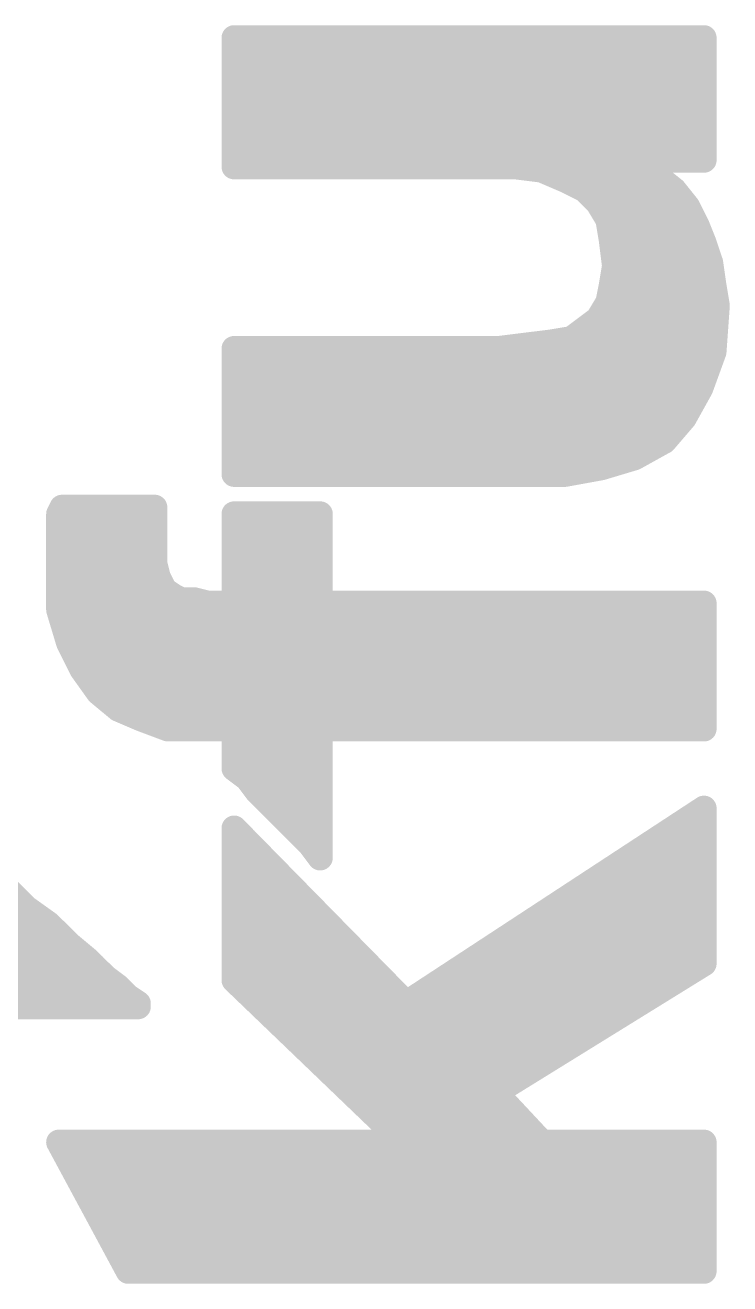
# Model space of a CAD drawing. Extents: x -24 to 83, y -23 to 53.
# Drawn here: x 53.905 to 56.034, y 17.325 to 21.131 of the extents above; entities that cross this region are included whole.
import ezdxf

# ---------------------------------------------------------------- set-up
doc = ezdxf.new("R2010")
doc.units = 0
doc.layers.add('21', color=41, linetype='CONTINUOUS')

msp = doc.modelspace()

# ---------------------------------------------------------------- linework, layer by layer
at = {"layer": '21', "const_width": 0.0762}
for points in [[(54.536, 20.703), (54.536, 21.093)], [(54.536, 21.093), (55.776, 21.093)], [(55.776, 21.093), (55.956, 21.093)], [(55.956, 21.093), (55.956, 20.723)], [(54.536, 21.0312), (55.956, 21.0312)], [(54.536, 20.955), (55.956, 20.955)], [(54.536, 20.8788), (55.956, 20.8788)], [(54.536, 20.8026), (55.956, 20.8026)], [(54.536, 20.7264), (55.956, 20.7264)], [(55.956, 20.723), (55.756, 20.723)], [(55.756, 20.723), (55.756, 20.713)], [(55.756, 20.713), (55.816, 20.673)], [(55.386, 20.703), (54.536, 20.703)], [(55.466, 20.693), (55.386, 20.703)], [(55.536, 20.663), (55.466, 20.693)], [(55.816, 20.673), (55.866, 20.633)], [(55.596, 20.633), (55.536, 20.663)], [(55.5616, 20.6502), (55.8445, 20.6502)], [(55.636, 20.593), (55.596, 20.633)], [(55.866, 20.633), (55.906, 20.583)], [(55.666, 20.543), (55.636, 20.593)], [(55.6474, 20.574), (55.9105, 20.574)], [(55.906, 20.583), (55.936, 20.523)], [(55.676, 20.483), (55.666, 20.543)], [(55.936, 20.523), (55.956, 20.473)], [(55.6735, 20.4978), (55.9461, 20.4978)], [(55.686, 20.403), (55.676, 20.483)], [(55.956, 20.473), (55.976, 20.413)], [(55.676, 20.343), (55.686, 20.403)], [(55.6837, 20.4216), (55.9731, 20.4216)], [(55.976, 20.413), (55.986, 20.343)], [(55.666, 20.293), (55.676, 20.343)], [(55.6764, 20.3454), (55.9857, 20.3454)], [(55.986, 20.343), (55.996, 20.283)], [(55.636, 20.243), (55.666, 20.293)], [(55.6517, 20.2692), (55.995, 20.2692)], [(55.996, 20.283), (55.986, 20.143)], [(55.556, 20.183), (55.596, 20.213)], [(55.596, 20.213), (55.636, 20.243)], [(55.496, 20.173), (55.556, 20.183)], [(55.5693, 20.193), (55.9896, 20.193)], [(54.536, 19.773), (54.536, 20.153)], [(54.536, 20.153), (55.336, 20.153)], [(55.336, 20.153), (55.416, 20.163)], [(55.416, 20.163), (55.496, 20.173)], [(55.986, 20.143), (55.946, 20.033)], [(54.536, 20.1168), (55.9765, 20.1168)], [(54.536, 20.0406), (55.9488, 20.0406)], [(55.946, 20.033), (55.896, 19.943)], [(54.536, 19.9644), (55.9079, 19.9644)], [(55.896, 19.943), (55.836, 19.873)], [(54.536, 19.8882), (55.849, 19.8882)], [(55.836, 19.873), (55.746, 19.823)], [(54.536, 19.812), (55.7093, 19.812)], [(55.646, 19.793), (55.536, 19.773)], [(55.746, 19.823), (55.646, 19.793)], [(55.536, 19.773), (54.536, 19.773)], [(54.006, 19.653), (54.016, 19.673)], [(54.006, 19.363), (54.006, 19.653)], [(54.0093, 19.6596), (54.296, 19.6596)], [(54.016, 19.673), (54.296, 19.673)], [(54.296, 19.673), (54.296, 19.503)], [(54.536, 19.383), (54.536, 19.653)], [(54.536, 19.653), (54.796, 19.653)], [(54.796, 19.653), (54.796, 19.383)], [(54.006, 19.5834), (54.296, 19.5834)], [(54.536, 19.5834), (54.796, 19.5834)], [(54.006, 19.5072), (54.296, 19.5072)], [(54.296, 19.503), (54.306, 19.463)], [(54.536, 19.5072), (54.796, 19.5072)], [(54.306, 19.463), (54.316, 19.443)], [(54.006, 19.431), (54.322, 19.431)], [(54.316, 19.443), (54.326, 19.423)], [(54.326, 19.423), (54.356, 19.403)], [(54.536, 19.431), (54.796, 19.431)], [(54.356, 19.403), (54.376, 19.393)], [(54.376, 19.393), (54.416, 19.393)], [(54.416, 19.393), (54.456, 19.383)], [(54.456, 19.383), (54.536, 19.383)], [(54.796, 19.383), (55.956, 19.383)], [(55.956, 19.383), (55.956, 19.003)], [(54.036, 19.263), (54.006, 19.363)], [(54.0085, 19.3548), (55.956, 19.3548)], [(54.0313, 19.2786), (55.956, 19.2786)], [(54.076, 19.183), (54.036, 19.263)], [(54.0663, 19.2024), (55.956, 19.2024)], [(54.126, 19.113), (54.076, 19.183)], [(54.1166, 19.1262), (55.956, 19.1262)], [(54.186, 19.063), (54.126, 19.113)], [(54.256, 19.033), (54.186, 19.063)], [(54.2163, 19.05), (55.956, 19.05)], [(54.336, 19.003), (54.256, 19.033)], [(54.536, 19.003), (54.336, 19.003)], [(54.536, 18.883), (54.536, 19.003)], [(54.796, 19.003), (54.796, 18.613)], [(54.946, 19.003), (54.796, 19.003)], [(55.956, 19.003), (54.946, 19.003)], [(54.536, 18.9738), (54.796, 18.9738)], [(54.536, 18.8976), (54.796, 18.8976)], [(54.576, 18.853), (54.536, 18.883)], [(54.606, 18.813), (54.576, 18.853)], [(54.5997, 18.8214), (54.796, 18.8214)], [(54.636, 18.783), (54.606, 18.813)], [(54.666, 18.753), (54.636, 18.783)], [(54.706, 18.713), (54.666, 18.753)], [(54.6738, 18.7452), (54.796, 18.7452)], [(55.056, 18.173), (55.956, 18.763)], [(55.9288, 18.7452), (55.956, 18.7452)], [(55.956, 18.763), (55.956, 18.293)], [(54.536, 18.243), (54.536, 18.703)], [(54.536, 18.703), (55.056, 18.173)], [(54.736, 18.683), (54.706, 18.713)], [(54.536, 18.669), (54.5694, 18.669)], [(54.766, 18.653), (54.736, 18.683)], [(54.75, 18.669), (54.796, 18.669)], [(54.796, 18.613), (54.766, 18.653)], [(55.8126, 18.669), (55.956, 18.669)], [(54.536, 18.5928), (54.6441, 18.5928)], [(55.6964, 18.5928), (55.956, 18.5928)], [(53.906, 18.463), (53.836, 18.533)], [(54.536, 18.5166), (54.7189, 18.5166)], [(55.5801, 18.5166), (55.956, 18.5166)], [(53.976, 18.413), (53.906, 18.463)], [(52.521, 18.4404), (53.9376, 18.4404)], [(54.536, 18.4404), (54.7936, 18.4404)], [(55.4639, 18.4404), (55.956, 18.4404)], [(54.036, 18.353), (53.976, 18.413)], [(52.5515, 18.3642), (54.0248, 18.3642)], [(54.096, 18.303), (54.036, 18.353)], [(54.536, 18.3642), (54.8684, 18.3642)], [(55.3477, 18.3642), (55.956, 18.3642)], [(52.601, 18.288), (54.111, 18.288)], [(54.146, 18.253), (54.096, 18.303)], [(54.536, 18.288), (54.9432, 18.288)], [(55.2314, 18.288), (55.9479, 18.288)], [(55.956, 18.293), (55.326, 17.903)], [(54.186, 18.223), (54.146, 18.253)], [(55.046, 17.753), (54.536, 18.243)], [(52.7084, 18.2118), (54.1972, 18.2118)], [(54.216, 18.193), (54.186, 18.223)], [(54.5685, 18.2118), (55.0179, 18.2118)], [(55.1152, 18.2118), (55.8248, 18.2118)], [(52.966, 18.163), (54.246, 18.163)], [(54.246, 18.173), (54.216, 18.193)], [(54.246, 18.163), (54.246, 18.173)], [(54.6478, 18.1356), (55.7017, 18.1356)], [(54.7271, 18.0594), (55.5786, 18.0594)], [(54.8064, 17.9832), (55.4556, 17.9832)], [(54.8857, 17.907), (55.3325, 17.907)], [(55.326, 17.903), (55.466, 17.753)], [(54.965, 17.8308), (55.3934, 17.8308)], [(54.216, 17.363), (54.006, 17.753)], [(54.006, 17.753), (55.046, 17.753)], [(55.0443, 17.7546), (55.4645, 17.7546)], [(55.466, 17.753), (55.956, 17.753)], [(55.956, 17.753), (55.956, 17.363)], [(54.0462, 17.6784), (55.956, 17.6784)], [(54.0872, 17.6022), (55.956, 17.6022)], [(54.1282, 17.526), (55.956, 17.526)], [(54.1693, 17.4498), (55.956, 17.4498)], [(54.2103, 17.3736), (55.956, 17.3736)], [(55.956, 17.363), (54.216, 17.363)]]:
    msp.add_lwpolyline(points, dxfattribs=at)
at = {"layer": '21', "const_width": 0.0381}
for points in [[(54.536, 21.112, 1), (54.536, 21.0739)], [(54.5551, 21.093, 1), (54.517, 21.093)], [(55.776, 21.112, 1), (55.776, 21.0739)], [(55.776, 21.0739, 1), (55.776, 21.112)], [(55.9751, 21.093, 1), (55.937, 21.093)], [(55.956, 21.0739, 1), (55.956, 21.112)], [(54.536, 21.0503, 1), (54.536, 21.0122)], [(55.956, 21.0122, 1), (55.956, 21.0503)], [(54.536, 20.9741, 1), (54.536, 20.936)], [(55.956, 20.936, 1), (55.956, 20.9741)], [(54.536, 20.8979, 1), (54.536, 20.8598)], [(55.956, 20.8598, 1), (55.956, 20.8979)], [(54.536, 20.8217, 1), (54.536, 20.7836)], [(55.956, 20.7836, 1), (55.956, 20.8217)], [(54.536, 20.7455, 1), (54.536, 20.7074)], [(55.7666, 20.7289, 1), (55.7454, 20.6971)], [(55.756, 20.7421, 1), (55.756, 20.704)], [(55.7751, 20.723, 1), (55.737, 20.723)], [(55.956, 20.7074, 1), (55.956, 20.7455)], [(55.956, 20.704, 1), (55.956, 20.7421)], [(54.536, 20.722, 1), (54.536, 20.6839)], [(54.517, 20.703, 1), (54.5551, 20.703)], [(55.3884, 20.7219, 1), (55.3836, 20.6841)], [(55.386, 20.6839, 1), (55.386, 20.722)], [(55.4735, 20.7105, 1), (55.4585, 20.6755)], [(55.4636, 20.6741, 1), (55.4684, 20.7119)], [(55.737, 20.713, 1), (55.7751, 20.713)], [(55.8279, 20.6879, 1), (55.8041, 20.6581)], [(55.8054, 20.6571, 1), (55.8266, 20.6889)], [(55.937, 20.723, 1), (55.9751, 20.723)], [(55.5445, 20.68, 1), (55.5275, 20.646)], [(55.5285, 20.6455, 1), (55.5435, 20.6805)], [(55.5616, 20.6693, 1), (55.5616, 20.6312)], [(55.6095, 20.6465, 1), (55.5825, 20.6195)], [(55.5875, 20.616, 1), (55.6045, 20.65)], [(55.8445, 20.6312, 1), (55.8445, 20.6693)], [(55.8809, 20.6449, 1), (55.8511, 20.6211)], [(55.6523, 20.6028, 1), (55.6197, 20.5832)], [(55.8541, 20.6181, 1), (55.8779, 20.6479)], [(55.6225, 20.5795, 1), (55.6495, 20.6065)], [(55.6474, 20.5931, 1), (55.6474, 20.555)], [(55.923, 20.5915, 1), (55.889, 20.5745)], [(55.8911, 20.5711, 1), (55.9209, 20.5949)], [(55.9105, 20.555, 1), (55.9105, 20.5931)], [(55.6848, 20.5461, 1), (55.6472, 20.5399)], [(55.6497, 20.5332, 1), (55.6823, 20.5528)], [(55.9537, 20.5301, 1), (55.9183, 20.5159)], [(55.6735, 20.5169, 1), (55.6735, 20.4788)], [(55.6949, 20.4854, 1), (55.6571, 20.4806)], [(55.919, 20.5145, 1), (55.953, 20.5315)], [(55.9461, 20.4788, 1), (55.9461, 20.5169)], [(55.6572, 20.4799, 1), (55.6948, 20.4861)], [(55.9741, 20.479, 1), (55.9379, 20.467)], [(55.9383, 20.4659, 1), (55.9737, 20.4801)], [(55.6837, 20.4407, 1), (55.6837, 20.4026)], [(55.7048, 20.3999, 1), (55.6672, 20.4061)], [(55.9949, 20.4157, 1), (55.9571, 20.4103)], [(55.9731, 20.4026, 1), (55.9731, 20.4407)], [(55.6671, 20.4006, 1), (55.7049, 20.4054)], [(55.9579, 20.407, 1), (55.9941, 20.419)], [(55.6572, 20.3461, 1), (55.6948, 20.3399)], [(55.6947, 20.3393, 1), (55.6573, 20.3467)], [(55.6764, 20.3645, 1), (55.6764, 20.3264)], [(56.0048, 20.3461, 1), (55.9672, 20.3399)], [(55.9671, 20.3403, 1), (56.0049, 20.3457)], [(55.9857, 20.3264, 1), (55.9857, 20.3645)], [(55.6823, 20.2832, 1), (55.6497, 20.3028)], [(55.6517, 20.2883, 1), (55.6517, 20.2502)], [(55.6473, 20.2967, 1), (55.6847, 20.2893)], [(56.015, 20.2816, 1), (55.977, 20.2844)], [(55.9772, 20.2799, 1), (56.0148, 20.2861)], [(55.995, 20.2502, 1), (55.995, 20.2883)], [(55.6074, 20.1978, 1), (55.5846, 20.2282)], [(55.6197, 20.2528, 1), (55.6523, 20.2332)], [(55.6474, 20.2278, 1), (55.6246, 20.2582)], [(55.5446, 20.1982, 1), (55.5674, 20.1678)], [(55.5693, 20.2121, 1), (55.5693, 20.174)], [(55.5591, 20.1642, 1), (55.5529, 20.2018)], [(55.5846, 20.2282, 1), (55.6074, 20.1978)], [(55.9896, 20.174, 1), (55.9896, 20.2121)], [(54.536, 20.1721, 1), (54.536, 20.134)], [(54.5551, 20.153, 1), (54.517, 20.153)], [(55.3336, 20.1719, 1), (55.3384, 20.1341)], [(55.336, 20.134, 1), (55.336, 20.1721)], [(55.4136, 20.1819, 1), (55.4184, 20.1441)], [(55.4184, 20.1441, 1), (55.4136, 20.1819)], [(55.4929, 20.1918, 1), (55.4991, 20.1542)], [(55.4984, 20.1541, 1), (55.4936, 20.1919)], [(56.0039, 20.1365, 1), (55.9681, 20.1495)], [(54.536, 20.1359, 1), (54.536, 20.0978)], [(55.967, 20.1444, 1), (56.005, 20.1416)], [(55.9765, 20.0978, 1), (55.9765, 20.1359)], [(54.536, 20.0597, 1), (54.536, 20.0216)], [(55.9627, 20.0237, 1), (55.9293, 20.0423)], [(55.9488, 20.0216, 1), (55.9488, 20.0597)], [(55.9281, 20.0395, 1), (55.9639, 20.0265)], [(54.536, 19.9835, 1), (54.536, 19.9454)], [(55.9079, 19.9454, 1), (55.9079, 19.9835)], [(55.8793, 19.9523, 1), (55.9127, 19.9337)], [(55.9105, 19.9306, 1), (55.8815, 19.9554)], [(54.536, 19.9073, 1), (54.536, 19.8692)], [(55.8453, 19.8563, 1), (55.8267, 19.8897)], [(55.849, 19.8692, 1), (55.849, 19.9073)], [(55.8215, 19.8854, 1), (55.8505, 19.8606)], [(54.536, 19.8311, 1), (54.536, 19.793)], [(55.6494, 19.7743, 1), (55.6426, 19.8117)], [(55.7093, 19.793, 1), (55.7093, 19.8311)], [(55.7367, 19.8397, 1), (55.7553, 19.8063)], [(55.7515, 19.8048, 1), (55.7405, 19.8412)], [(54.536, 19.792, 1), (54.536, 19.7539)], [(55.5326, 19.7917, 1), (55.5394, 19.7543)], [(55.536, 19.7539, 1), (55.536, 19.792)], [(55.6405, 19.8112, 1), (55.6515, 19.7748)], [(54.517, 19.773, 1), (54.5551, 19.773)], [(53.989, 19.6615, 1), (54.023, 19.6445)], [(54.0251, 19.653, 1), (53.987, 19.653)], [(54.0093, 19.6787, 1), (54.0093, 19.6406)], [(54.016, 19.6921, 1), (54.016, 19.654)], [(54.033, 19.6645, 1), (53.999, 19.6815)], [(54.315, 19.673, 1), (54.2769, 19.673)], [(54.296, 19.654, 1), (54.296, 19.6921)], [(54.296, 19.6406, 1), (54.296, 19.6787)], [(54.536, 19.6721, 1), (54.536, 19.634)], [(54.5551, 19.653, 1), (54.517, 19.653)], [(54.815, 19.653, 1), (54.7769, 19.653)], [(54.796, 19.634, 1), (54.796, 19.6721)], [(54.006, 19.6025, 1), (54.006, 19.5644)], [(54.296, 19.5644, 1), (54.296, 19.6025)], [(54.536, 19.6025, 1), (54.536, 19.5644)], [(54.796, 19.5644, 1), (54.796, 19.6025)], [(54.006, 19.5263, 1), (54.006, 19.4882)], [(54.3145, 19.5076, 1), (54.2775, 19.4984)], [(54.296, 19.4882, 1), (54.296, 19.5263)], [(54.536, 19.5263, 1), (54.536, 19.4882)], [(54.796, 19.4882, 1), (54.796, 19.5263)], [(54.2769, 19.503, 1), (54.315, 19.503)], [(54.323, 19.4715, 1), (54.289, 19.4545)], [(54.006, 19.4501, 1), (54.006, 19.412)], [(54.2875, 19.4584, 1), (54.3245, 19.4676)], [(54.333, 19.4515, 1), (54.299, 19.4345)], [(54.299, 19.4345, 1), (54.333, 19.4515)], [(54.3366, 19.4389, 1), (54.3154, 19.4071)], [(54.309, 19.4145, 1), (54.343, 19.4315)], [(54.322, 19.412, 1), (54.322, 19.4501)], [(54.536, 19.4501, 1), (54.536, 19.412)], [(54.796, 19.412, 1), (54.796, 19.4501)], [(54.3645, 19.42, 1), (54.3475, 19.386)], [(54.3454, 19.3871, 1), (54.3666, 19.4189)], [(54.376, 19.4121, 1), (54.376, 19.374)], [(54.3675, 19.376, 1), (54.3845, 19.41)], [(54.4206, 19.4115, 1), (54.4114, 19.3745)], [(54.416, 19.374, 1), (54.416, 19.4121)], [(54.456, 19.4021, 1), (54.456, 19.364)], [(54.4514, 19.3645, 1), (54.4606, 19.4015)], [(54.536, 19.364, 1), (54.536, 19.4021)], [(54.796, 19.4021, 1), (54.796, 19.364)], [(55.9751, 19.383, 1), (55.937, 19.383)], [(55.956, 19.364, 1), (55.956, 19.4021)], [(54.0242, 19.3685, 1), (53.9878, 19.3575)], [(53.987, 19.363, 1), (54.0251, 19.363)], [(54.0085, 19.3739, 1), (54.0085, 19.3358)], [(54.517, 19.383, 1), (54.5551, 19.383)], [(54.7769, 19.383, 1), (54.815, 19.383)], [(55.956, 19.3358, 1), (55.956, 19.3739)], [(54.0313, 19.2977, 1), (54.0313, 19.2596)], [(54.053, 19.2715, 1), (54.019, 19.2545)], [(55.956, 19.2596, 1), (55.956, 19.2977)], [(54.0178, 19.2575, 1), (54.0542, 19.2685)], [(54.0663, 19.2215, 1), (54.0663, 19.1834)], [(55.956, 19.1834, 1), (55.956, 19.2215)], [(54.0915, 19.1941, 1), (54.0605, 19.1719)], [(54.059, 19.1745, 1), (54.093, 19.1915)], [(54.1166, 19.1453, 1), (54.1166, 19.1072)], [(54.1382, 19.1276, 1), (54.1138, 19.0984)], [(55.956, 19.1072, 1), (55.956, 19.1453)], [(54.1105, 19.1019, 1), (54.1415, 19.1241)], [(54.1935, 19.0805, 1), (54.1785, 19.0455)], [(54.1738, 19.0484, 1), (54.1982, 19.0776)], [(54.2163, 19.0691, 1), (54.2163, 19.031)], [(54.2627, 19.0508, 1), (54.2493, 19.0152)], [(54.2485, 19.0155, 1), (54.2635, 19.0505)], [(55.956, 19.031, 1), (55.956, 19.0691)], [(54.336, 19.0221, 1), (54.336, 18.984)], [(54.3293, 18.9852, 1), (54.3427, 19.0208)], [(54.5551, 19.003, 1), (54.517, 19.003)], [(54.536, 18.984, 1), (54.536, 19.0221)], [(54.815, 19.003, 1), (54.7769, 19.003)], [(54.796, 19.0221, 1), (54.796, 18.984)], [(54.946, 19.0221, 1), (54.946, 18.984)], [(54.946, 18.984, 1), (54.946, 19.0221)], [(55.956, 18.984, 1), (55.956, 19.0221)], [(54.536, 18.9929, 1), (54.536, 18.9548)], [(54.796, 18.9548, 1), (54.796, 18.9929)], [(55.937, 19.003, 1), (55.9751, 19.003)], [(54.536, 18.9167, 1), (54.536, 18.8786)], [(54.5474, 18.8982, 1), (54.5246, 18.8678)], [(54.796, 18.8786, 1), (54.796, 18.9167)], [(54.517, 18.883, 1), (54.5551, 18.883)], [(54.5912, 18.8644, 1), (54.5608, 18.8416)], [(54.5646, 18.8378, 1), (54.5874, 18.8682)], [(54.5997, 18.8405, 1), (54.5997, 18.8024)], [(54.6195, 18.8265, 1), (54.5925, 18.7995)], [(54.5908, 18.8016, 1), (54.6212, 18.8244)], [(54.796, 18.8024, 1), (54.796, 18.8405)], [(54.6495, 18.7965, 1), (54.6225, 18.7695)], [(54.6225, 18.7695, 1), (54.6495, 18.7965)], [(54.6795, 18.7665, 1), (54.6525, 18.7395)], [(54.6525, 18.7395, 1), (54.6795, 18.7665)], [(54.6738, 18.7643, 1), (54.6738, 18.7262)], [(54.796, 18.7262, 1), (54.796, 18.7643)], [(55.9288, 18.7643, 1), (55.9288, 18.7262)], [(55.9751, 18.763, 1), (55.937, 18.763)], [(55.9664, 18.7471, 1), (55.9456, 18.7789)], [(55.956, 18.7262, 1), (55.956, 18.7643)], [(54.5496, 18.7163, 1), (54.5224, 18.6897)], [(54.5551, 18.703, 1), (54.517, 18.703)], [(54.7195, 18.7265, 1), (54.6925, 18.6995)], [(54.6925, 18.6995, 1), (54.7195, 18.7265)], [(54.536, 18.6881, 1), (54.536, 18.65)], [(54.5694, 18.65, 1), (54.5694, 18.6881)], [(54.7495, 18.6965, 1), (54.7225, 18.6695)], [(54.7225, 18.6695, 1), (54.7495, 18.6965)], [(54.75, 18.6881, 1), (54.75, 18.65)], [(54.7812, 18.6644, 1), (54.7508, 18.6416)], [(54.796, 18.65, 1), (54.796, 18.6881)], [(55.8126, 18.6881, 1), (55.8126, 18.65)], [(55.956, 18.65, 1), (55.956, 18.6881)], [(54.7525, 18.6395, 1), (54.7795, 18.6665)], [(54.536, 18.6119, 1), (54.536, 18.5738)], [(54.6441, 18.5738, 1), (54.6441, 18.6119)], [(54.7769, 18.613, 1), (54.815, 18.613)], [(54.7808, 18.6016, 1), (54.8112, 18.6244)], [(55.6964, 18.6119, 1), (55.6964, 18.5738)], [(55.956, 18.5738, 1), (55.956, 18.6119)], [(54.536, 18.5357, 1), (54.536, 18.4976)], [(54.7189, 18.4976, 1), (54.7189, 18.5357)], [(55.5801, 18.5357, 1), (55.5801, 18.4976)], [(55.956, 18.4976, 1), (55.956, 18.5357)], [(53.9171, 18.4785, 1), (53.8949, 18.4475)], [(53.8925, 18.4495, 1), (53.9195, 18.4765)], [(53.9376, 18.4214, 1), (53.9376, 18.4595)], [(54.536, 18.4595, 1), (54.536, 18.4214)], [(54.7936, 18.4214, 1), (54.7936, 18.4595)], [(55.4639, 18.4595, 1), (55.4639, 18.4214)], [(55.956, 18.4214, 1), (55.956, 18.4595)], [(53.9895, 18.4265, 1), (53.9625, 18.3995)], [(53.9649, 18.3975, 1), (53.9871, 18.4285)], [(54.0482, 18.3676, 1), (54.0238, 18.3384)], [(54.0225, 18.3395, 1), (54.0495, 18.3665)], [(54.0248, 18.3452, 1), (54.0248, 18.3833)], [(54.536, 18.3833, 1), (54.536, 18.3452)], [(54.8684, 18.3452, 1), (54.8684, 18.3833)], [(55.3477, 18.3833, 1), (55.3477, 18.3452)], [(55.956, 18.3452, 1), (55.956, 18.3833)], [(54.1095, 18.3165, 1), (54.0825, 18.2895)], [(54.0838, 18.2884, 1), (54.1082, 18.3176)], [(54.111, 18.269, 1), (54.111, 18.3071)], [(54.536, 18.3071, 1), (54.536, 18.269)], [(54.9432, 18.269, 1), (54.9432, 18.3071)], [(55.2314, 18.3071, 1), (55.2314, 18.269)], [(55.937, 18.293, 1), (55.9751, 18.293)], [(55.966, 18.2768, 1), (55.946, 18.3092)], [(55.9479, 18.269, 1), (55.9479, 18.3071)], [(54.1574, 18.2682, 1), (54.1346, 18.2378)], [(54.1325, 18.2395, 1), (54.1595, 18.2665)], [(54.5492, 18.2567, 1), (54.5228, 18.2293)], [(54.1995, 18.2365, 1), (54.1725, 18.2095)], [(54.1746, 18.2078, 1), (54.1974, 18.2382)], [(54.1972, 18.1928, 1), (54.1972, 18.2309)], [(54.517, 18.243, 1), (54.5551, 18.243)], [(54.5685, 18.2309, 1), (54.5685, 18.1928)], [(55.0179, 18.1928, 1), (55.0179, 18.2309)], [(55.1152, 18.2309, 1), (55.1152, 18.1928)], [(55.8248, 18.1928, 1), (55.8248, 18.2309)], [(54.2266, 18.2089, 1), (54.2054, 18.1771)], [(54.2025, 18.1795, 1), (54.2295, 18.2065)], [(54.2651, 18.173, 1), (54.227, 18.173)], [(54.2354, 18.1571, 1), (54.2566, 18.1889)], [(54.246, 18.144, 1), (54.246, 18.1821)], [(55.0456, 18.1889, 1), (55.0664, 18.1571)], [(55.0424, 18.1597, 1), (55.0696, 18.1863)], [(54.227, 18.163, 1), (54.2651, 18.163)], [(54.6478, 18.1547, 1), (54.6478, 18.1166)], [(55.7017, 18.1166, 1), (55.7017, 18.1547)], [(54.7271, 18.0785, 1), (54.7271, 18.0404)], [(55.5786, 18.0404, 1), (55.5786, 18.0785)], [(54.8064, 18.0023, 1), (54.8064, 17.9642)], [(55.4556, 17.9642, 1), (55.4556, 18.0023)], [(54.8857, 17.9261, 1), (54.8857, 17.888)], [(55.3399, 17.916, 1), (55.3121, 17.89)], [(55.316, 17.9192, 1), (55.336, 17.8868)], [(55.3325, 17.888, 1), (55.3325, 17.9261)], [(54.965, 17.8498, 1), (54.965, 17.8117)], [(55.3934, 17.8117, 1), (55.3934, 17.8498)], [(54.006, 17.7721, 1), (54.006, 17.734)], [(54.0228, 17.762, 1), (53.9892, 17.744)], [(55.0443, 17.7736, 1), (55.0443, 17.7355)], [(55.0328, 17.7393, 1), (55.0592, 17.7667)], [(55.046, 17.734, 1), (55.046, 17.7721)], [(55.466, 17.7721, 1), (55.466, 17.734)], [(55.4521, 17.74, 1), (55.4799, 17.766)], [(55.4645, 17.7355, 1), (55.4645, 17.7736)], [(55.9751, 17.753, 1), (55.937, 17.753)], [(55.956, 17.734, 1), (55.956, 17.7721)], [(54.0462, 17.6974, 1), (54.0462, 17.6593)], [(55.956, 17.6593, 1), (55.956, 17.6974)], [(54.0872, 17.6212, 1), (54.0872, 17.5831)], [(55.956, 17.5831, 1), (55.956, 17.6212)], [(54.1282, 17.545, 1), (54.1282, 17.5069)], [(55.956, 17.5069, 1), (55.956, 17.545)], [(54.1693, 17.4688, 1), (54.1693, 17.4307)], [(55.956, 17.4307, 1), (55.956, 17.4688)], [(54.2103, 17.3926, 1), (54.2103, 17.3545)], [(54.216, 17.382, 1), (54.216, 17.3439)], [(55.956, 17.3545, 1), (55.956, 17.3926)], [(55.956, 17.3439, 1), (55.956, 17.382)], [(54.1992, 17.354, 1), (54.2328, 17.372)], [(55.937, 17.363, 1), (55.9751, 17.363)]]:
    msp.add_lwpolyline(points, format="xyb", dxfattribs=at)

doc.saveas('drawing.dxf')
